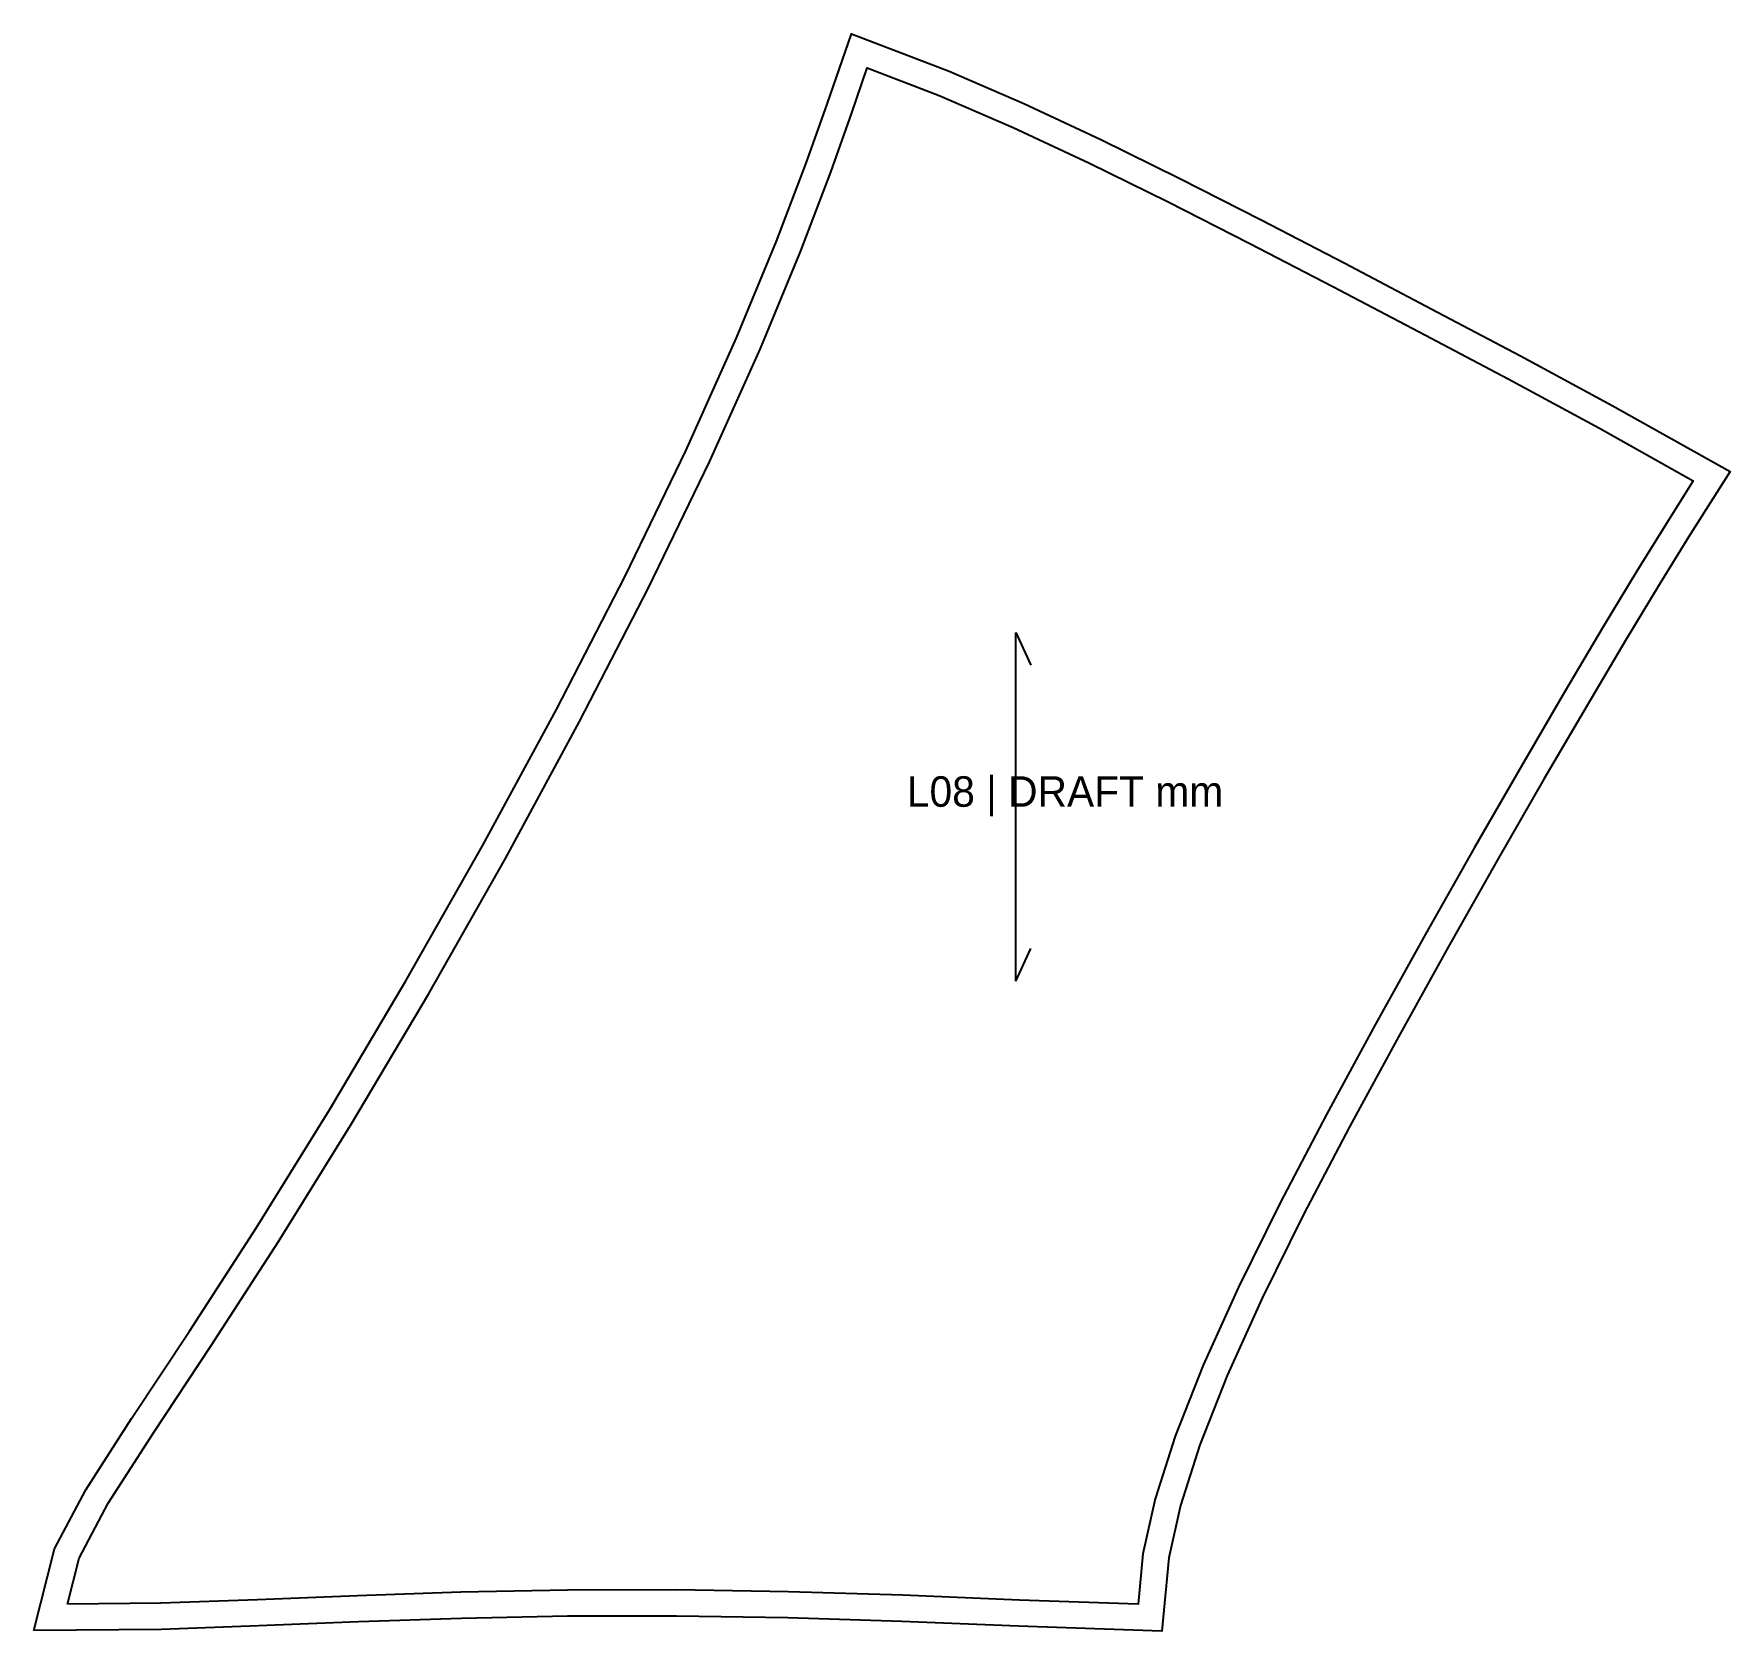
# Model space of a CAD drawing. Header units: millimetres. Extents: x -15 to 763, y -12 to 721.
import ezdxf

# ---------------------------------------------------------------- set-up
doc = ezdxf.new("R2010")
doc.units = ezdxf.units.MM
for name, color, linetype in [('CUT', 7, 'Continuous'), ('GRAIN', 1, 'Continuous'), ('LABEL', 7, 'Continuous'), ('SEW', 3, 'Continuous')]:
    doc.layers.add(name, color=color, linetype=linetype)

msp = doc.modelspace()

# ---------------------------------------------------------------- linework, layer by layer
at = {"layer": 'CUT'}
msp.add_lwpolyline([(-15.42, -12.14), (-6, 25.38), (8.38, 52.41), (29.39, 85.14), (55.96, 125.24), (86.75, 172.82), (120.35, 226.96), (155.41, 286.05), (190.58, 348.05), (224.54, 410.76), (256.01, 471.93), (283.83, 529.41), (307.13, 581.23), (325.54, 625.68), (339.19, 661.51), (348.79, 688.55), (359.92, 720.82), (404.76, 703.67), (439.14, 688.82), (474.42, 672.33), (510.68, 654.49), (548.03, 635.49), (586.51, 615.52), (626.19, 594.68), (667.11, 572.99), (709.26, 550.29), (763.37, 519.98), (744.33, 489.77), (730.84, 467.98), (715.38, 442.41), (697.69, 412.59), (677.91, 378.7), (656.48, 341.4), (633.96, 301.62), (611.07, 260.47), (588.61, 219.14), (567.45, 178.78), (548.47, 140.43), (532.45, 104.96), (519.9, 73.08), (510.99, 45.24), (505.65, 21.24), (502.5, -12.38), (436.7, -10.13), (383.14, -7.97), (330.77, -6.3), (279.58, -5.47), (229.63, -5.58), (180.97, -6.55), (133.65, -8.15), (87.7, -10.02), (43.08, -11.61), (-15.42, -12.14)], close=True, dxfattribs=at)
at = {"layer": 'GRAIN'}
for p, q in [((435.38, 286.03), (435.38, 446.03)), ((435.38, 446.03), (442.38, 431.03)), ((435.38, 286.03), (442.38, 301.03))]:
    msp.add_line(p, q, dxfattribs=at)
at = {"layer": 'SEW'}
msp.add_lwpolyline([(0, 0), (5.29, 21.03), (18.74, 46.34), (39.44, 78.58), (66, 118.66), (96.89, 166.4), (130.61, 220.74), (165.79, 280.03), (201.07, 342.24), (235.15, 405.16), (266.75, 466.57), (294.7, 524.34), (318.15, 576.48), (336.69, 621.25), (350.45, 657.37), (360.12, 684.59), (367.22, 705.18), (400.24, 692.55), (434.22, 677.87), (469.23, 661.51), (505.32, 643.75), (542.54, 624.82), (580.96, 604.88), (620.59, 584.07), (661.45, 562.41), (703.49, 539.77), (746.48, 515.69), (734.15, 496.13), (720.6, 474.24), (705.09, 448.58), (687.34, 418.67), (667.53, 384.72), (646.05, 347.35), (623.5, 307.49), (600.56, 266.26), (578.02, 224.79), (556.75, 184.23), (537.62, 145.56), (521.39, 109.63), (508.59, 77.12), (499.4, 48.38), (493.77, 23.11), (491.61, 0), (437.14, 1.86), (383.58, 4.03), (331.05, 5.7), (279.66, 6.53), (229.5, 6.42), (180.65, 5.45), (133.2, 3.84), (87.24, 1.97), (42.81, 0.39)], close=True, dxfattribs=at)

# ---------------------------------------------------------------- texts
at = {"layer": 'LABEL'}
msp.add_text('L08 | DRAFT mm', height=14, dxfattribs=at).set_placement((385.38, 366.03))

doc.saveas('drawing.dxf')
